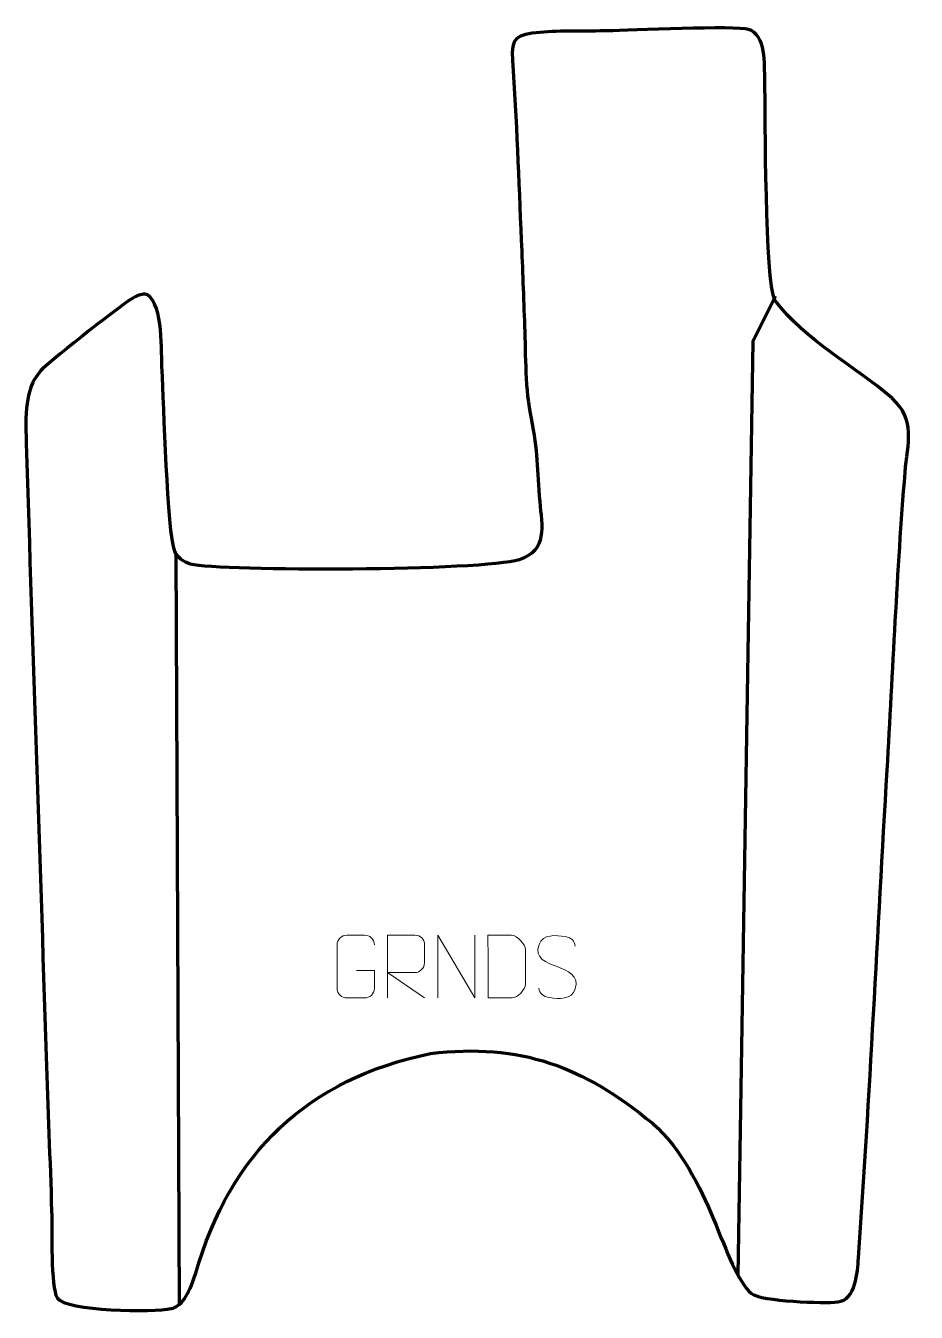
# Model space of a CAD drawing. Header units: millimetres. Extents: x 1189 to 1543, y 342 to 854.
import ezdxf

# ---------------------------------------------------------------- set-up
doc = ezdxf.new("R2010")
doc.units = ezdxf.units.MM
doc.header["$MEASUREMENT"] = 0
doc.layers.add('layer 2', color=7, linetype='Continuous')
doc.layers.add('layer 3', color=7, linetype='Continuous')

msp = doc.modelspace()

# ---------------------------------------------------------------- linework, layer by layer
at = {"layer": 'layer 2', "color": 140, "lineweight": 158}
msp.add_open_spline([(1487.1266, 746.125), (1487.1266, 746.125), (1478.15, 728.114), (1478.15, 728.114), (1478.15, 728.114), (1478.15, 728.114), (1472.1691, 356.9847), (1472.1691, 356.9847)], degree=3, knots=[0, 0, 0, 0, 0.33333333, 0.33333333, 0.33333333, 0.33333333, 1, 1, 1, 1], dxfattribs=at)
msp.add_open_spline([(1248.7971, 643.9028), (1248.7971, 643.9028), (1250.1312, 345.2348), (1250.1312, 345.2348)], degree=3, dxfattribs=at)
at = {"layer": 'layer 3', "color": 242, "lineweight": 158}
msp.add_open_spline([(1197.2938, 443.8801), (1194.6241, 527.6881), (1191.64, 611.5211), (1189.1599, 695.3292), (1189.1599, 695.3292), (1189.414, 707.6246), (1191.6853, 713.0273), (1195.9984, 717.2778), (1195.9984, 717.2778), (1199.9452, 721.1673), (1228.8271, 744.1039), (1232.6867, 745.8723), (1232.6867, 745.8723), (1234.6261, 746.7608), (1236.3221, 747.1183), (1237.5278, 746.612), (1237.5278, 746.612), (1243.9081, 742.5882), (1242.9336, 723.6654), (1243.361, 716.5029), (1243.361, 716.5029), (1244.0851, 704.2939), (1245.3928, 652.1605), (1248.4073, 644.7258), (1248.4073, 644.7258), (1249.4884, 642.0595), (1251.79, 640.4543), (1254.621, 639.5074), (1254.621, 639.5074), (1266.876, 636.5946), (1370.933, 636.7449), (1385.2485, 641.3246), (1385.2485, 641.3246), (1396.6492, 644.9718), (1394.2919, 654.6507), (1393.4489, 664.4391), (1393.4489, 664.4391), (1392.373, 676.9317), (1392.6897, 684.8161), (1390.0274, 697.4514), (1390.0274, 697.4514), (1387.5965, 708.9885), (1387.8206, 722.2929), (1387.4326, 734.1323), (1387.4326, 734.1323), (1386.9656, 745.5157), (1386.5862, 756.9023), (1386.1195, 768.2859), (1386.1195, 768.2859), (1385.0653, 792.1854), (1384.2729, 816.0812), (1382.5629, 839.9423), (1382.5629, 839.9423), (1381.9109, 849.0411), (1384.2905, 850.0411), (1393.5422, 850.9116), (1393.5422, 850.9116), (1401.6836, 851.6777), (1412.1254, 851.3153), (1420.6148, 851.5416), (1420.6148, 851.5416), (1428.9535, 851.76), (1471.7148, 853.5697), (1476.3904, 852.1367), (1476.3904, 852.1367), (1483.5256, 849.9499), (1482.7257, 838.0822), (1482.8964, 832.0613), (1482.8964, 832.0613), (1483.1723, 818.3491), (1482.9263, 752.0454), (1486.9018, 744.5334), (1486.9018, 744.5334), (1499.078, 728.1077), (1518.4793, 718.6595), (1533.4617, 705.4668), (1533.4617, 705.4668), (1543.0998, 696.9801), (1539.6484, 687.6925), (1538.6714, 676.0171), (1538.6714, 676.0171), (1535.4346, 636.6062), (1533.8867, 597.1119), (1531.5274, 557.6467), (1531.5274, 557.6467), (1527.6641, 493.1799), (1524.726, 428.2311), (1520.1278, 363.8724), (1520.1278, 363.8724), (1519.7127, 358.0623), (1519.1109, 347.1181), (1511.8792, 346.2697), (1511.8792, 346.2697), (1506.6577, 345.6572), (1481.4269, 346.5046), (1477.6393, 349.6453), (1477.6393, 349.6453), (1466.5151, 358.8699), (1461.536, 396.6665), (1438.2166, 417.3293), (1438.2166, 417.3293), (1410.9342, 439.8447), (1385.7759, 449.3954), (1350.0742, 445.0267), (1350.0742, 445.0267), (1301.0724, 434.9339), (1270.5226, 405.5916), (1256.7319, 357.7798), (1256.7319, 357.7798), (1253.618, 348.2023), (1251.0065, 344.7179), (1246.9764, 343.621), (1246.9764, 343.621), (1240.1349, 342.1876), (1205.1059, 342.4965), (1201.6198, 347.9379), (1201.6198, 347.9379), (1199.0344, 351.9737), (1199.6599, 375.5344), (1199.4543, 382.2288), (1199.4543, 382.2288), (1198.8232, 402.7821), (1197.9684, 423.328), (1197.2938, 443.8801)], degree=3, knots=[0, 0, 0, 0, 0.03125, 0.03125, 0.03125, 0.03125, 0.0625, 0.0625, 0.0625, 0.0625, 0.09375, 0.09375, 0.09375, 0.09375, 0.125, 0.125, 0.125, 0.125, 0.15625, 0.15625, 0.15625, 0.15625, 0.1875, 0.1875, 0.1875, 0.1875, 0.21875, 0.21875, 0.21875, 0.21875, 0.25, 0.25, 0.25, 0.25, 0.28125, 0.28125, 0.28125, 0.28125, 0.3125, 0.3125, 0.3125, 0.3125, 0.34375, 0.34375, 0.34375, 0.34375, 0.375, 0.375, 0.375, 0.375, 0.40625, 0.40625, 0.40625, 0.40625, 0.4375, 0.4375, 0.4375, 0.4375, 0.46875, 0.46875, 0.46875, 0.46875, 0.5, 0.5, 0.5, 0.5, 0.53125, 0.53125, 0.53125, 0.53125, 0.5625, 0.5625, 0.5625, 0.5625, 0.59375, 0.59375, 0.59375, 0.59375, 0.625, 0.625, 0.625, 0.625, 0.65625, 0.65625, 0.65625, 0.65625, 0.6875, 0.6875, 0.6875, 0.6875, 0.71875, 0.71875, 0.71875, 0.71875, 0.75, 0.75, 0.75, 0.75, 0.78125, 0.78125, 0.78125, 0.78125, 0.8125, 0.8125, 0.8125, 0.8125, 0.84375, 0.84375, 0.84375, 0.84375, 0.875, 0.875, 0.875, 0.875, 0.90625, 0.90625, 0.90625, 0.90625, 0.9375, 0.9375, 0.9375, 0.9375, 1, 1, 1, 1], dxfattribs=at)
at = {"layer": 'layer 3', "color": 250, "lineweight": 9}
for points, knots in [([(1320.5869, 478.1017), (1320.5869, 478.1017), (1327.755, 478.1017), (1327.755, 478.1017), (1327.755, 478.1017), (1327.755, 478.1017), (1327.755, 470.9336), (1327.755, 470.9336), (1327.755, 470.9336), (1327.6153, 468.6102), (1325.9381, 467.1306), (1323.7903, 467.1198), (1323.7903, 467.1198), (1321.4585, 467.1202), (1319.1265, 467.1202), (1316.795, 467.1198), (1316.795, 467.1198), (1314.8701, 467.0144), (1312.8979, 468.8989), (1312.9091, 470.9162), (1312.9091, 470.9162), (1312.9095, 476.6863), (1312.9095, 482.456), (1312.9091, 488.2253), (1312.9091, 488.2253), (1312.9133, 490.3634), (1314.6601, 492.0826), (1316.8124, 492.0692), (1316.8124, 492.0692), (1319.1381, 492.0692), (1321.4642, 492.0692), (1323.7903, 492.0692), (1323.7903, 492.0692), (1325.737, 492.1046), (1327.7284, 490.6131), (1327.755, 488.1754)], [0, 0, 0, 0, 0.1, 0.1, 0.1, 0.1, 0.2, 0.2, 0.2, 0.2, 0.3, 0.3, 0.3, 0.3, 0.4, 0.4, 0.4, 0.4, 0.5, 0.5, 0.5, 0.5, 0.6, 0.6, 0.6, 0.6, 0.7, 0.7, 0.7, 0.7, 0.8, 0.8, 0.8, 0.8, 1, 1, 1, 1]), ([(1332.9999, 467.116), (1332.9999, 467.116), (1332.9999, 492.0695), (1332.9999, 492.0695), (1332.9999, 492.0695), (1336.5947, 492.0695), (1340.1902, 492.0695), (1343.7854, 492.0695), (1343.7854, 492.0695), (1346.1107, 492.0318), (1347.668, 490.5418), (1347.6639, 488.1754), (1347.6639, 488.1754), (1347.6635, 486.1399), (1347.6635, 483.0805), (1347.6639, 481.0445), (1347.6639, 481.0445), (1347.6574, 479.169), (1345.8451, 477.2272), (1343.8356, 477.2081), (1343.8356, 477.2081), (1343.8356, 477.2081), (1332.9999, 477.2081), (1332.9999, 477.2081), (1332.9999, 477.2081), (1332.9999, 477.2081), (1347.6546, 467.116), (1347.6546, 467.116)], [0, 0, 0, 0, 0.125, 0.125, 0.125, 0.125, 0.25, 0.25, 0.25, 0.25, 0.375, 0.375, 0.375, 0.375, 0.5, 0.5, 0.5, 0.5, 0.625, 0.625, 0.625, 0.625, 0.75, 0.75, 0.75, 0.75, 1, 1, 1, 1]), ([(1353.0046, 467.116), (1353.0046, 467.116), (1353.0046, 492.0695), (1353.0046, 492.0695), (1353.0046, 492.0695), (1353.0046, 492.0695), (1367.6594, 467.116), (1367.6594, 467.116), (1367.6594, 467.116), (1367.6594, 467.116), (1367.6594, 492.0695), (1367.6594, 492.0695)], [0, 0, 0, 0, 0.25, 0.25, 0.25, 0.25, 0.5, 0.5, 0.5, 0.5, 1, 1, 1, 1]), ([(1372.9397, 467.1441), (1375.2715, 467.1445), (1380.2217, 467.1205), (1382.5532, 467.1202), (1382.5532, 467.1202), (1384.4782, 467.0148), (1387.7968, 470.5564), (1387.7856, 472.5737), (1387.7856, 472.5737), (1387.7852, 478.3438), (1387.7852, 480.5135), (1387.7856, 486.2828), (1387.7856, 486.2828), (1387.7813, 488.4209), (1384.4068, 492.081), (1382.2544, 492.0675), (1382.2544, 492.0675), (1379.9287, 492.0675), (1375.2044, 492.0675), (1372.8783, 492.0675), (1372.8783, 492.0675), (1372.8787, 486.3206), (1372.94, 472.8914), (1372.9397, 467.1441)], [0, 0, 0, 0, 0.14285714, 0.14285714, 0.14285714, 0.14285714, 0.28571429, 0.28571429, 0.28571429, 0.28571429, 0.42857143, 0.42857143, 0.42857143, 0.42857143, 0.57142857, 0.57142857, 0.57142857, 0.57142857, 0.71428571, 0.71428571, 0.71428571, 0.71428571, 1, 1, 1, 1]), ([(1400.332, 479.5928), (1396.0837, 481.0632), (1391.1756, 482.859), (1393.1807, 488.3793), (1393.1807, 488.3793), (1394.6842, 492.5192), (1399.8978, 492.1307), (1403.5014, 491.5296), (1403.5014, 491.5296), (1406.362, 491.0524), (1407.2267, 489.8392), (1407.5373, 487.7551)], [0, 0, 0, 0, 0.25, 0.25, 0.25, 0.25, 0.5, 0.5, 0.5, 0.5, 1, 1, 1, 1]), ([(1400.332, 479.5927), (1404.3506, 477.946), (1409.3801, 476.0577), (1407.5461, 470.6974), (1407.5461, 470.6974), (1406.0863, 466.431), (1401.1755, 466.6877), (1397.4494, 467.2424), (1397.4494, 467.2424), (1394.6994, 467.6522), (1393.4785, 468.8657), (1393.1005, 470.9779)], [0, 0, 0, 0, 0.25, 0.25, 0.25, 0.25, 0.5, 0.5, 0.5, 0.5, 1, 1, 1, 1])]:
    msp.add_open_spline(points, degree=3, knots=knots, dxfattribs=at)

doc.saveas('drawing.dxf')
